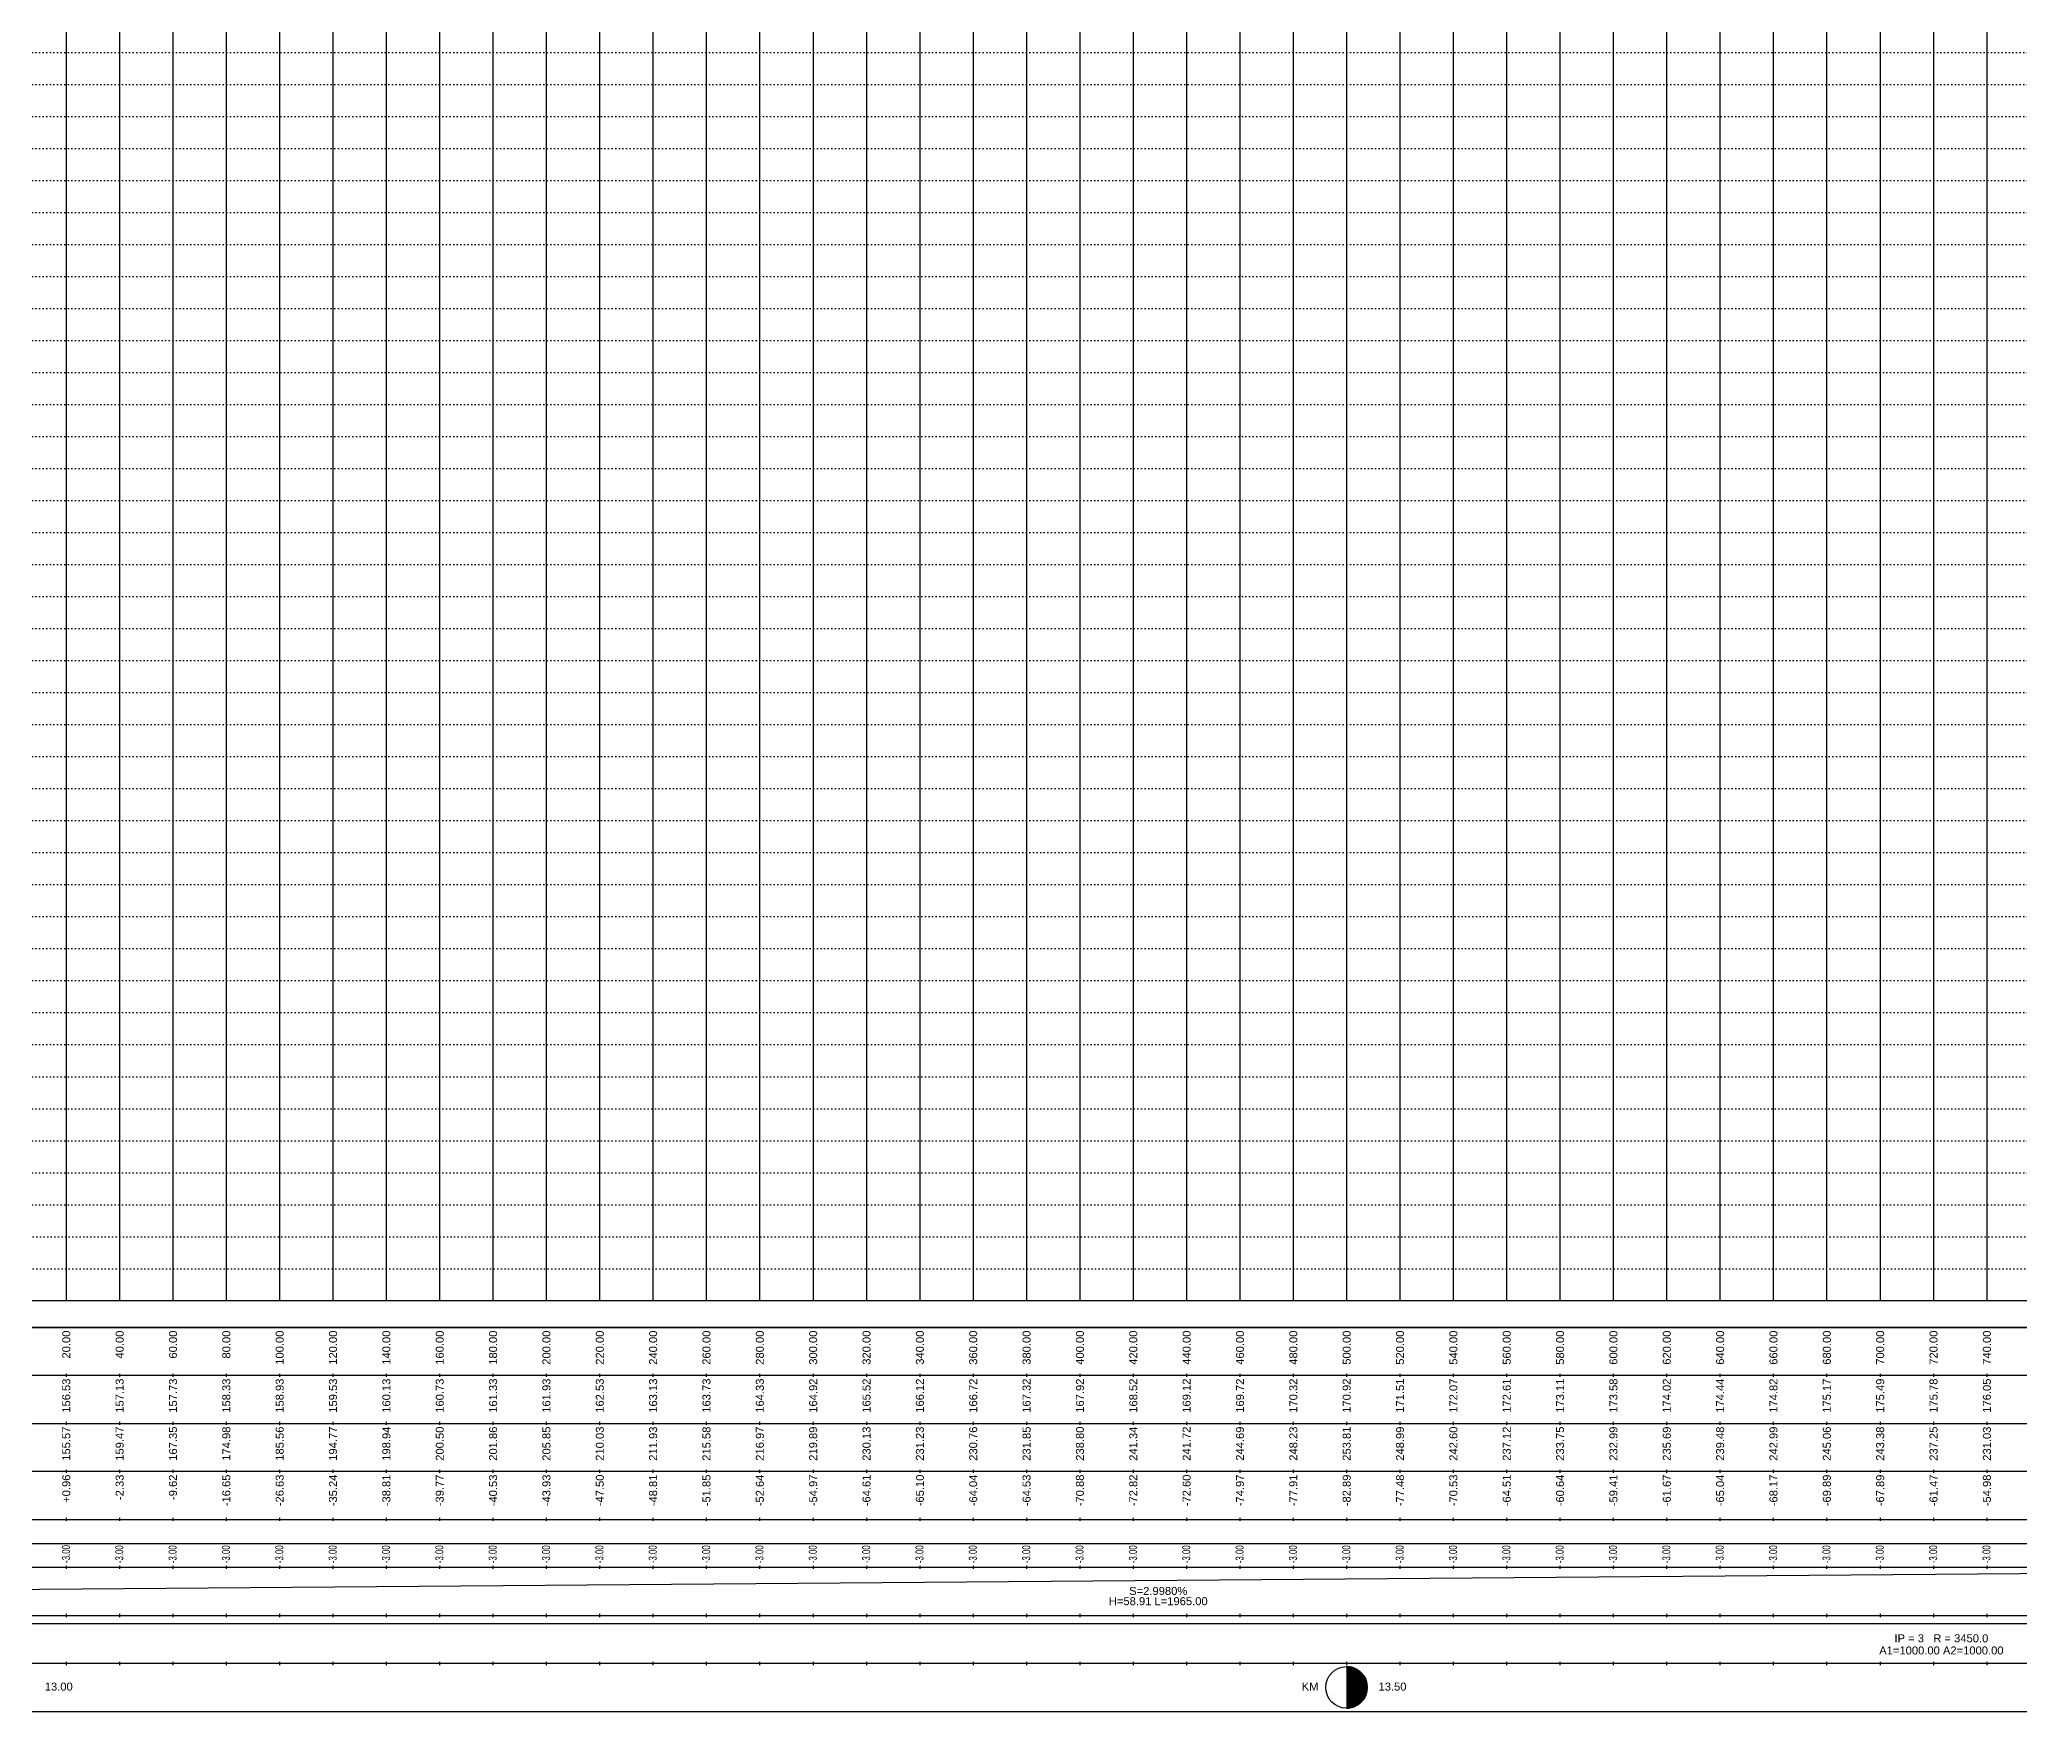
# Model space of a CAD drawing. Header units: millimetres. Extents: x -1499 to 6658, y -12483 to -6008.
# Drawn here: x 2266 to 3008, y -12027 to -11400 of the extents above; entities that cross this region are included whole.
import ezdxf
from ezdxf.enums import TextEntityAlignment as Align

# ---------------------------------------------------------------- set-up
doc = ezdxf.new("R2010")
doc.units = ezdxf.units.MM
doc.linetypes.add('A-DOTLN01H', pattern=[0.125, 0, -0.125])
doc.layers.add('_와꾸', color=7, linetype='Continuous', plot=False)
for name, color, linetype in [('CR-GRID', 56, 'A-DOTLN01H'), ('CZ-TEX2', 3, 'Continuous'), ('수직그리드', 1, 'Continuous'), ('일반문자', 3, 'Continuous'), ('표내용문자', 3, 'Continuous'), ('표보조선', 1, 'Continuous'), ('표주요선', 1, 'Continuous')]:
    doc.layers.add(name, color=color, linetype=linetype)
doc.styles.get("Standard").update_dxf_attribs({"font": 'arial.ttf'})

msp = doc.modelspace()

# ---------------------------------------------------------------- linework, layer by layer
at = {"layer": '_와꾸', "color": 7, "true_color": 0xffffff}
msp.add_lwpolyline([(2224.16, -12027.06), (3048.16, -12027.06), (3048.16, -11883.06), (2224.16, -11883.06)], close=True, dxfattribs=at)
at = {"layer": 'CR-GRID', "linetype": 'A-DOTLN01H', "ltscale": 10}
for p, q in [((696.16, -11405.06), (6636.16, -11405.06)), ((696.16, -11417.06), (6636.16, -11417.06)), ((696.16, -11429.06), (6636.16, -11429.06)), ((696.16, -11441.06), (6636.16, -11441.06)), ((696.16, -11453.06), (6636.16, -11453.06)), ((696.16, -11465.06), (6636.16, -11465.06)), ((696.16, -11477.06), (6636.16, -11477.06)), ((696.16, -11489.06), (6636.16, -11489.06)), ((696.16, -11501.06), (6636.16, -11501.06)), ((696.16, -11513.06), (6636.16, -11513.06)), ((696.16, -11525.06), (6636.16, -11525.06)), ((696.16, -11537.06), (6636.16, -11537.06)), ((696.16, -11549.06), (6636.16, -11549.06)), ((696.16, -11561.06), (6636.16, -11561.06)), ((696.16, -11573.06), (6196.16, -11573.06)), ((696.16, -11585.06), (6196.16, -11585.06)), ((696.16, -11597.06), (6196.16, -11597.06)), ((696.16, -11609.06), (6196.16, -11609.06)), ((696.16, -11621.06), (6196.16, -11621.06)), ((696.16, -11633.06), (6196.16, -11633.06)), ((696.16, -11645.06), (6196.16, -11645.06)), ((696.16, -11657.06), (6196.16, -11657.06)), ((696.16, -11669.06), (6196.16, -11669.06)), ((696.16, -11681.06), (6196.16, -11681.06)), ((696.16, -11693.06), (6196.16, -11693.06)), ((696.16, -11705.06), (6196.16, -11705.06)), ((696.16, -11717.06), (6196.16, -11717.06)), ((696.16, -11729.06), (6196.16, -11729.06)), ((696.16, -11741.06), (6196.16, -11741.06)), ((696.16, -11753.06), (6196.16, -11753.06)), ((696.16, -11765.06), (6196.16, -11765.06)), ((696.16, -11777.06), (6196.16, -11777.06)), ((696.16, -11789.06), (6196.16, -11789.06)), ((696.16, -11801.06), (6196.16, -11801.06)), ((696.16, -11813.06), (6196.16, -11813.06)), ((696.16, -11825.06), (6196.16, -11825.06)), ((696.16, -11837.06), (6196.16, -11837.06)), ((236.16, -11849.06), (6196.16, -11849.06)), ((236.16, -11861.06), (6196.16, -11861.06))]:
    msp.add_line(p, q, dxfattribs=at)
at = {"layer": '수직그리드'}
for p, q in [((2756.16, -10350.2), (2756.16, -11873.06)), ((2776.16, -10379.12), (2776.16, -11873.06)), ((2736.16, -10383.68), (2736.16, -11873.06)), ((2716.16, -10404.9), (2716.16, -11873.06)), ((2936.16, -10402.69), (2936.16, -11873.06)), ((2956.16, -10412.75), (2956.16, -11873.06)), ((2796.16, -10417.43), (2796.16, -11873.06)), ((2916.16, -10415.15), (2916.16, -11873.06)), ((2676.16, -10425.01), (2676.16, -11873.06)), ((2696.16, -10422.74), (2696.16, -11873.06)), ((2656.16, -10440.25), (2656.16, -11873.06)), ((2896.16, -10436.18), (2896.16, -11873.06)), ((2976.16, -10449.56), (2976.16, -11873.06)), ((2816.16, -10450.36), (2816.16, -11873.06)), ((2876.16, -10458.9), (2876.16, -11873.06)), ((2836.16, -10470.56), (2836.16, -11873.06)), ((2856.16, -10475.13), (2856.16, -11873.06)), ((2596.16, -10485.69), (2596.16, -11873.06)), ((2636.16, -10481.93), (2636.16, -11873.06)), ((2996.16, -10486.87), (2996.16, -11873.06)), ((2576.16, -10492.27), (2576.16, -11873.06)), ((2616.16, -10488.5), (2616.16, -11873.06)), ((2556.16, -10553.69), (2556.16, -11873.06)), ((2536.16, -10571.26), (2536.16, -11873.06)), ((2516.16, -10579.58), (2516.16, -11873.06)), ((2496.16, -10601.45), (2496.16, -11873.06)), ((2476.16, -10612.87), (2476.16, -11873.06)), ((2456.16, -10637.95), (2456.16, -11873.06)), ((2436.16, -10661.9), (2436.16, -11873.06)), ((2416.16, -10670.07), (2416.16, -11873.06)), ((2396.16, -10679.44), (2396.16, -11873.06)), ((2376.16, -10704.44), (2376.16, -11873.06)), ((2356.16, -10759.72), (2356.16, -11873.06)), ((2336.16, -10823.17), (2336.16, -11873.06)), ((2316.16, -10868.96), (2316.16, -11873.06)), ((2296.16, -10916.27), (2296.16, -11873.06)), ((2276.16, -10939.65), (2276.16, -11873.06)), ((5416.35, -11873.06), (696.16, -11873.06))]:
    msp.add_line(p, q, dxfattribs=at)
at = {"layer": '표내용문자'}
for p, q in [((2757.24, -12010.33), (2756.16, -12010.33)), ((2756.16, -12010.41), (2757.68, -12010.41)), ((2758.02, -12010.48), (2756.16, -12010.48)), ((2756.16, -12010.56), (2758.3, -12010.56)), ((2758.55, -12010.63), (2756.16, -12010.63)), ((2756.16, -12010.71), (2758.77, -12010.71)), ((2758.97, -12010.78), (2756.16, -12010.78)), ((2756.16, -12010.86), (2759.16, -12010.86)), ((2759.33, -12010.93), (2756.16, -12010.93)), ((2756.16, -12011.01), (2759.49, -12011.01)), ((2759.65, -12011.08), (2756.16, -12011.08)), ((2756.16, -12011.16), (2759.79, -12011.16)), ((2759.93, -12011.23), (2756.16, -12011.23)), ((2756.16, -12011.31), (2760.07, -12011.31)), ((2760.19, -12011.38), (2756.16, -12011.38)), ((2756.16, -12011.46), (2760.31, -12011.46)), ((2760.43, -12011.53), (2756.16, -12011.53)), ((2756.16, -12011.61), (2760.54, -12011.61)), ((2760.65, -12011.68), (2756.16, -12011.68)), ((2756.16, -12011.76), (2760.76, -12011.76)), ((2760.86, -12011.83), (2756.16, -12011.83)), ((2756.16, -12011.91), (2760.95, -12011.91)), ((2761.05, -12011.98), (2756.16, -12011.98)), ((2756.16, -12012.06), (2761.14, -12012.06)), ((2761.23, -12012.13), (2756.16, -12012.13)), ((2756.16, -12012.21), (2761.32, -12012.21)), ((2761.4, -12012.28), (2756.16, -12012.28)), ((2756.16, -12012.36), (2761.48, -12012.36)), ((2761.56, -12012.43), (2756.16, -12012.43)), ((2756.16, -12012.51), (2761.64, -12012.51)), ((2761.71, -12012.58), (2756.16, -12012.58)), ((2756.16, -12012.66), (2761.79, -12012.66)), ((2761.86, -12012.73), (2756.16, -12012.73)), ((2756.16, -12012.81), (2761.93, -12012.81)), ((2761.99, -12012.88), (2756.16, -12012.88)), ((2756.16, -12012.96), (2762.06, -12012.96)), ((2762.12, -12013.03), (2756.16, -12013.03)), ((2756.16, -12013.11), (2762.19, -12013.11)), ((2762.25, -12013.18), (2756.16, -12013.18)), ((2756.16, -12013.26), (2762.31, -12013.26)), ((2762.36, -12013.33), (2756.16, -12013.33)), ((2756.16, -12013.41), (2762.42, -12013.41)), ((2762.47, -12013.48), (2756.16, -12013.48)), ((2756.16, -12013.56), (2762.53, -12013.56)), ((2762.58, -12013.63), (2756.16, -12013.63)), ((2756.16, -12013.71), (2762.63, -12013.71)), ((2762.68, -12013.78), (2756.16, -12013.78)), ((2756.16, -12013.86), (2762.73, -12013.86)), ((2762.78, -12013.93), (2756.16, -12013.93)), ((2756.16, -12014.01), (2762.82, -12014.01)), ((2762.87, -12014.08), (2756.16, -12014.08)), ((2756.16, -12014.16), (2762.91, -12014.16)), ((2762.95, -12014.23), (2756.16, -12014.23)), ((2756.16, -12014.31), (2763, -12014.31)), ((2763.04, -12014.38), (2756.16, -12014.38)), ((2756.16, -12014.46), (2763.08, -12014.46)), ((2763.12, -12014.53), (2756.16, -12014.53)), ((2756.16, -12014.61), (2763.15, -12014.61)), ((2763.19, -12014.68), (2756.16, -12014.68)), ((2756.16, -12014.76), (2763.22, -12014.76)), ((2763.26, -12014.83), (2756.16, -12014.83)), ((2756.16, -12014.91), (2763.29, -12014.91)), ((2763.33, -12014.98), (2756.16, -12014.98)), ((2756.16, -12015.06), (2763.36, -12015.06)), ((2763.39, -12015.13), (2756.16, -12015.13)), ((2756.16, -12015.21), (2763.42, -12015.21)), ((2763.45, -12015.28), (2756.16, -12015.28)), ((2756.16, -12015.36), (2763.47, -12015.36)), ((2763.5, -12015.43), (2756.16, -12015.43)), ((2756.16, -12015.51), (2763.53, -12015.51)), ((2763.55, -12015.58), (2756.16, -12015.58)), ((2756.16, -12015.66), (2763.58, -12015.66)), ((2763.6, -12015.73), (2756.16, -12015.73)), ((2756.16, -12015.81), (2763.63, -12015.81)), ((2763.65, -12015.88), (2756.16, -12015.88)), ((2756.16, -12015.96), (2763.67, -12015.96)), ((2763.69, -12016.03), (2756.16, -12016.03)), ((2756.16, -12016.11), (2763.71, -12016.11)), ((2763.73, -12016.18), (2756.16, -12016.18)), ((2756.16, -12016.26), (2763.75, -12016.26)), ((2763.76, -12016.33), (2756.16, -12016.33)), ((2756.16, -12016.41), (2763.78, -12016.41)), ((2763.8, -12016.48), (2756.16, -12016.48)), ((2756.16, -12016.56), (2763.81, -12016.56)), ((2763.83, -12016.63), (2756.16, -12016.63)), ((2756.16, -12016.71), (2763.84, -12016.71)), ((2763.85, -12016.78), (2756.16, -12016.78)), ((2756.16, -12016.86), (2763.86, -12016.86)), ((2763.88, -12016.93), (2756.16, -12016.93)), ((2756.16, -12017.01), (2763.89, -12017.01)), ((2763.9, -12017.08), (2756.16, -12017.08)), ((2756.16, -12017.16), (2763.91, -12017.16)), ((2763.91, -12017.23), (2756.16, -12017.23)), ((2756.16, -12017.31), (2763.92, -12017.31)), ((2763.93, -12017.38), (2756.16, -12017.38)), ((2756.16, -12017.46), (2763.93, -12017.46)), ((2763.94, -12017.53), (2756.16, -12017.53)), ((2756.16, -12017.61), (2763.94, -12017.61)), ((2763.95, -12017.68), (2756.16, -12017.68)), ((2756.16, -12017.76), (2763.95, -12017.76)), ((2763.95, -12017.83), (2756.16, -12017.83)), ((2756.16, -12017.91), (2763.96, -12017.91)), ((2763.96, -12017.98), (2756.16, -12017.98)), ((2763.96, -12018.06), (2756.16, -12018.06)), ((2756.16, -12018.06), (2763.96, -12018.06)), ((2756.16, -12018.13), (2763.96, -12018.13)), ((2763.96, -12018.21), (2756.16, -12018.21)), ((2756.16, -12018.28), (2763.95, -12018.28)), ((2763.95, -12018.36), (2756.16, -12018.36)), ((2756.16, -12018.43), (2763.95, -12018.43)), ((2763.94, -12018.51), (2756.16, -12018.51)), ((2756.16, -12018.58), (2763.94, -12018.58)), ((2763.93, -12018.66), (2756.16, -12018.66)), ((2756.16, -12018.73), (2763.93, -12018.73)), ((2763.92, -12018.81), (2756.16, -12018.81)), ((2756.16, -12018.88), (2763.91, -12018.88)), ((2763.91, -12018.96), (2756.16, -12018.96)), ((2756.16, -12019.03), (2763.9, -12019.03)), ((2763.89, -12019.11), (2756.16, -12019.11)), ((2756.16, -12019.18), (2763.88, -12019.18)), ((2763.86, -12019.26), (2756.16, -12019.26)), ((2756.16, -12019.33), (2763.85, -12019.33)), ((2763.84, -12019.41), (2756.16, -12019.41)), ((2756.16, -12019.48), (2763.83, -12019.48)), ((2763.81, -12019.56), (2756.16, -12019.56)), ((2756.16, -12019.63), (2763.8, -12019.63)), ((2763.78, -12019.71), (2756.16, -12019.71)), ((2756.16, -12019.78), (2763.76, -12019.78)), ((2763.75, -12019.86), (2756.16, -12019.86)), ((2756.16, -12019.93), (2763.73, -12019.93)), ((2763.71, -12020.01), (2756.16, -12020.01)), ((2756.16, -12020.08), (2763.69, -12020.08)), ((2763.67, -12020.16), (2756.16, -12020.16)), ((2756.16, -12020.23), (2763.65, -12020.23)), ((2763.63, -12020.31), (2756.16, -12020.31)), ((2756.16, -12020.38), (2763.6, -12020.38)), ((2763.58, -12020.46), (2756.16, -12020.46)), ((2756.16, -12020.53), (2763.55, -12020.53)), ((2763.53, -12020.61), (2756.16, -12020.61)), ((2756.16, -12020.68), (2763.5, -12020.68)), ((2763.47, -12020.76), (2756.16, -12020.76)), ((2756.16, -12020.83), (2763.45, -12020.83)), ((2763.42, -12020.91), (2756.16, -12020.91)), ((2756.16, -12020.98), (2763.39, -12020.98)), ((2763.36, -12021.06), (2756.16, -12021.06)), ((2756.16, -12021.13), (2763.33, -12021.13)), ((2763.29, -12021.21), (2756.16, -12021.21)), ((2756.16, -12021.28), (2763.26, -12021.28)), ((2763.22, -12021.36), (2756.16, -12021.36)), ((2756.16, -12021.43), (2763.19, -12021.43)), ((2763.15, -12021.51), (2756.16, -12021.51)), ((2756.16, -12021.58), (2763.12, -12021.58)), ((2763.08, -12021.66), (2756.16, -12021.66)), ((2756.16, -12021.73), (2763.04, -12021.73)), ((2763, -12021.81), (2756.16, -12021.81)), ((2756.16, -12021.88), (2762.95, -12021.88)), ((2762.91, -12021.96), (2756.16, -12021.96)), ((2756.16, -12022.03), (2762.87, -12022.03)), ((2762.82, -12022.11), (2756.16, -12022.11)), ((2756.16, -12022.18), (2762.78, -12022.18)), ((2762.73, -12022.26), (2756.16, -12022.26)), ((2756.16, -12022.33), (2762.68, -12022.33)), ((2762.63, -12022.41), (2756.16, -12022.41)), ((2756.16, -12022.48), (2762.58, -12022.48)), ((2762.53, -12022.56), (2756.16, -12022.56)), ((2756.16, -12022.63), (2762.47, -12022.63)), ((2762.42, -12022.71), (2756.16, -12022.71)), ((2756.16, -12022.78), (2762.36, -12022.78)), ((2762.31, -12022.86), (2756.16, -12022.86)), ((2756.16, -12022.93), (2762.25, -12022.93)), ((2762.19, -12023.01), (2756.16, -12023.01)), ((2756.16, -12023.08), (2762.12, -12023.08)), ((2762.06, -12023.16), (2756.16, -12023.16)), ((2756.16, -12023.23), (2761.99, -12023.23)), ((2761.93, -12023.31), (2756.16, -12023.31)), ((2756.16, -12023.38), (2761.86, -12023.38)), ((2761.79, -12023.46), (2756.16, -12023.46)), ((2756.16, -12023.53), (2761.71, -12023.53)), ((2761.64, -12023.61), (2756.16, -12023.61)), ((2756.16, -12023.68), (2761.56, -12023.68)), ((2761.48, -12023.76), (2756.16, -12023.76)), ((2756.16, -12023.83), (2761.4, -12023.83)), ((2761.32, -12023.91), (2756.16, -12023.91)), ((2756.16, -12023.98), (2761.23, -12023.98)), ((2761.14, -12024.06), (2756.16, -12024.06)), ((2756.16, -12024.13), (2761.05, -12024.13)), ((2760.95, -12024.21), (2756.16, -12024.21)), ((2756.16, -12024.28), (2760.86, -12024.28)), ((2760.76, -12024.36), (2756.16, -12024.36)), ((2756.16, -12024.43), (2760.65, -12024.43)), ((2760.54, -12024.51), (2756.16, -12024.51)), ((2756.16, -12024.58), (2760.43, -12024.58)), ((2760.31, -12024.66), (2756.16, -12024.66)), ((2756.16, -12024.73), (2760.19, -12024.73)), ((2760.07, -12024.81), (2756.16, -12024.81)), ((2756.16, -12024.88), (2759.93, -12024.88)), ((2759.79, -12024.96), (2756.16, -12024.96)), ((2756.16, -12025.03), (2759.65, -12025.03)), ((2759.49, -12025.11), (2756.16, -12025.11)), ((2756.16, -12025.18), (2759.33, -12025.18)), ((2759.16, -12025.26), (2756.16, -12025.26)), ((2756.16, -12025.33), (2758.97, -12025.33)), ((2758.77, -12025.41), (2756.16, -12025.41)), ((2756.16, -12025.48), (2758.55, -12025.48)), ((2758.3, -12025.56), (2756.16, -12025.56)), ((2756.16, -12025.63), (2758.02, -12025.63)), ((2757.68, -12025.71), (2756.16, -12025.71)), ((2756.16, -12025.78), (2757.24, -12025.78))]:
    msp.add_line(p, q, dxfattribs=at)
msp.add_circle((2756.16, -12018.06), 7.8, dxfattribs=at)
at = {"layer": '표보조선'}
for p, q in [((2276.16, -11900.46), (2276.16, -11901.66)), ((2296.16, -11900.46), (2296.16, -11901.66)), ((2316.16, -11900.46), (2316.16, -11901.66)), ((2336.16, -11900.46), (2336.16, -11901.66)), ((2356.16, -11900.46), (2356.16, -11901.66)), ((2376.16, -11900.46), (2376.16, -11901.66)), ((2396.16, -11900.46), (2396.16, -11901.66)), ((2416.16, -11900.46), (2416.16, -11901.66)), ((2436.16, -11900.46), (2436.16, -11901.66)), ((2456.16, -11900.46), (2456.16, -11901.66)), ((2476.16, -11900.46), (2476.16, -11901.66)), ((2496.16, -11900.46), (2496.16, -11901.66)), ((2516.16, -11900.46), (2516.16, -11901.66)), ((2536.16, -11900.46), (2536.16, -11901.66)), ((2556.16, -11900.46), (2556.16, -11901.66)), ((2576.16, -11900.46), (2576.16, -11901.66)), ((2596.16, -11900.46), (2596.16, -11901.66)), ((2616.16, -11900.46), (2616.16, -11901.66)), ((2636.16, -11900.46), (2636.16, -11901.66)), ((2656.16, -11900.46), (2656.16, -11901.66)), ((2676.16, -11900.46), (2676.16, -11901.66)), ((2696.16, -11900.46), (2696.16, -11901.66)), ((2716.16, -11900.46), (2716.16, -11901.66)), ((2736.16, -11900.46), (2736.16, -11901.66)), ((2756.16, -11900.46), (2756.16, -11901.66)), ((2776.16, -11900.46), (2776.16, -11901.66)), ((2796.16, -11900.46), (2796.16, -11901.66)), ((2816.16, -11900.46), (2816.16, -11901.66)), ((2836.16, -11900.46), (2836.16, -11901.66)), ((2856.16, -11900.46), (2856.16, -11901.66)), ((2876.16, -11900.46), (2876.16, -11901.66)), ((2896.16, -11900.46), (2896.16, -11901.66)), ((2916.16, -11900.46), (2916.16, -11901.66)), ((2936.16, -11900.46), (2936.16, -11901.66)), ((2956.16, -11900.46), (2956.16, -11901.66)), ((2976.16, -11900.46), (2976.16, -11901.66)), ((2996.16, -11900.46), (2996.16, -11901.66)), ((2276.16, -11918.46), (2276.16, -11919.66)), ((2296.16, -11918.46), (2296.16, -11919.66)), ((2316.16, -11918.46), (2316.16, -11919.66)), ((2336.16, -11918.46), (2336.16, -11919.66)), ((2356.16, -11918.46), (2356.16, -11919.66)), ((2376.16, -11918.46), (2376.16, -11919.66)), ((2396.16, -11918.46), (2396.16, -11919.66)), ((2416.16, -11918.46), (2416.16, -11919.66)), ((2436.16, -11918.46), (2436.16, -11919.66)), ((2456.16, -11918.46), (2456.16, -11919.66)), ((2476.16, -11918.46), (2476.16, -11919.66)), ((2496.16, -11918.46), (2496.16, -11919.66)), ((2516.16, -11918.46), (2516.16, -11919.66)), ((2536.16, -11918.46), (2536.16, -11919.66)), ((2556.16, -11918.46), (2556.16, -11919.66)), ((2576.16, -11918.46), (2576.16, -11919.66)), ((2596.16, -11918.46), (2596.16, -11919.66)), ((2616.16, -11918.46), (2616.16, -11919.66)), ((2636.16, -11918.46), (2636.16, -11919.66)), ((2656.16, -11918.46), (2656.16, -11919.66)), ((2676.16, -11918.46), (2676.16, -11919.66)), ((2696.16, -11918.46), (2696.16, -11919.66)), ((2716.16, -11918.46), (2716.16, -11919.66)), ((2736.16, -11918.46), (2736.16, -11919.66)), ((2756.16, -11918.46), (2756.16, -11919.66)), ((2776.16, -11918.46), (2776.16, -11919.66)), ((2796.16, -11918.46), (2796.16, -11919.66)), ((2816.16, -11918.46), (2816.16, -11919.66)), ((2836.16, -11918.46), (2836.16, -11919.66)), ((2856.16, -11918.46), (2856.16, -11919.66)), ((2876.16, -11918.46), (2876.16, -11919.66)), ((2896.16, -11918.46), (2896.16, -11919.66)), ((2916.16, -11918.46), (2916.16, -11919.66)), ((2936.16, -11918.46), (2936.16, -11919.66)), ((2956.16, -11918.46), (2956.16, -11919.66)), ((2976.16, -11918.46), (2976.16, -11919.66)), ((2996.16, -11918.46), (2996.16, -11919.66)), ((2276.16, -11936.46), (2276.16, -11937.66)), ((2296.16, -11936.46), (2296.16, -11937.66)), ((2316.16, -11936.46), (2316.16, -11937.66)), ((2336.16, -11936.46), (2336.16, -11937.66)), ((2356.16, -11936.46), (2356.16, -11937.66)), ((2376.16, -11936.46), (2376.16, -11937.66)), ((2396.16, -11936.46), (2396.16, -11937.66)), ((2416.16, -11936.46), (2416.16, -11937.66)), ((2436.16, -11936.46), (2436.16, -11937.66)), ((2456.16, -11936.46), (2456.16, -11937.66)), ((2476.16, -11936.46), (2476.16, -11937.66)), ((2496.16, -11936.46), (2496.16, -11937.66)), ((2516.16, -11936.46), (2516.16, -11937.66)), ((2536.16, -11936.46), (2536.16, -11937.66)), ((2556.16, -11936.46), (2556.16, -11937.66)), ((2576.16, -11936.46), (2576.16, -11937.66)), ((2596.16, -11936.46), (2596.16, -11937.66)), ((2616.16, -11936.46), (2616.16, -11937.66)), ((2636.16, -11936.46), (2636.16, -11937.66)), ((2656.16, -11936.46), (2656.16, -11937.66)), ((2676.16, -11936.46), (2676.16, -11937.66)), ((2696.16, -11936.46), (2696.16, -11937.66)), ((2716.16, -11936.46), (2716.16, -11937.66)), ((2736.16, -11936.46), (2736.16, -11937.66)), ((2756.16, -11936.46), (2756.16, -11937.66)), ((2776.16, -11936.46), (2776.16, -11937.66)), ((2796.16, -11936.46), (2796.16, -11937.66)), ((2816.16, -11936.46), (2816.16, -11937.66)), ((2836.16, -11936.46), (2836.16, -11937.66)), ((2856.16, -11936.46), (2856.16, -11937.66)), ((2876.16, -11936.46), (2876.16, -11937.66)), ((2896.16, -11936.46), (2896.16, -11937.66)), ((2916.16, -11936.46), (2916.16, -11937.66)), ((2936.16, -11936.46), (2936.16, -11937.66)), ((2956.16, -11936.46), (2956.16, -11937.66)), ((2976.16, -11936.46), (2976.16, -11937.66)), ((2996.16, -11936.46), (2996.16, -11937.66)), ((2276.16, -11954.46), (2276.16, -11955.66)), ((2296.16, -11954.46), (2296.16, -11955.66)), ((2316.16, -11954.46), (2316.16, -11955.66)), ((2336.16, -11954.46), (2336.16, -11955.66)), ((2356.16, -11954.46), (2356.16, -11955.66)), ((2376.16, -11954.46), (2376.16, -11955.66)), ((2396.16, -11954.46), (2396.16, -11955.66)), ((2416.16, -11954.46), (2416.16, -11955.66)), ((2436.16, -11954.46), (2436.16, -11955.66)), ((2456.16, -11954.46), (2456.16, -11955.66)), ((2476.16, -11954.46), (2476.16, -11955.66)), ((2496.16, -11954.46), (2496.16, -11955.66)), ((2516.16, -11954.46), (2516.16, -11955.66)), ((2536.16, -11954.46), (2536.16, -11955.66)), ((2556.16, -11954.46), (2556.16, -11955.66)), ((2576.16, -11954.46), (2576.16, -11955.66)), ((2596.16, -11954.46), (2596.16, -11955.66)), ((2616.16, -11954.46), (2616.16, -11955.66)), ((2636.16, -11954.46), (2636.16, -11955.66)), ((2656.16, -11954.46), (2656.16, -11955.66)), ((2676.16, -11954.46), (2676.16, -11955.66)), ((2696.16, -11954.46), (2696.16, -11955.66)), ((2716.16, -11954.46), (2716.16, -11955.66)), ((2736.16, -11954.46), (2736.16, -11955.66)), ((2756.16, -11954.46), (2756.16, -11955.66)), ((2776.16, -11954.46), (2776.16, -11955.66)), ((2796.16, -11954.46), (2796.16, -11955.66)), ((2816.16, -11954.46), (2816.16, -11955.66)), ((2836.16, -11954.46), (2836.16, -11955.66)), ((2856.16, -11954.46), (2856.16, -11955.66)), ((2876.16, -11954.46), (2876.16, -11955.66)), ((2896.16, -11954.46), (2896.16, -11955.66)), ((2916.16, -11954.46), (2916.16, -11955.66)), ((2936.16, -11954.46), (2936.16, -11955.66)), ((2956.16, -11954.46), (2956.16, -11955.66)), ((2976.16, -11954.46), (2976.16, -11955.66)), ((2996.16, -11954.46), (2996.16, -11955.66)), ((3161.16, -11974.26), (1196.16, -11989.86)), ((2276.16, -11972.46), (2276.16, -11973.66)), ((2296.16, -11972.46), (2296.16, -11973.66)), ((2316.16, -11972.46), (2316.16, -11973.66)), ((2336.16, -11972.46), (2336.16, -11973.66)), ((2356.16, -11972.46), (2356.16, -11973.66)), ((2376.16, -11972.46), (2376.16, -11973.66)), ((2396.16, -11972.46), (2396.16, -11973.66)), ((2416.16, -11972.46), (2416.16, -11973.66)), ((2436.16, -11972.46), (2436.16, -11973.66)), ((2456.16, -11972.46), (2456.16, -11973.66)), ((2476.16, -11972.46), (2476.16, -11973.66)), ((2496.16, -11972.46), (2496.16, -11973.66)), ((2516.16, -11972.46), (2516.16, -11973.66)), ((2536.16, -11972.46), (2536.16, -11973.66)), ((2556.16, -11972.46), (2556.16, -11973.66)), ((2576.16, -11972.46), (2576.16, -11973.66)), ((2596.16, -11972.46), (2596.16, -11973.66)), ((2616.16, -11972.46), (2616.16, -11973.66)), ((2636.16, -11972.46), (2636.16, -11973.66)), ((2656.16, -11972.46), (2656.16, -11973.66)), ((2676.16, -11972.46), (2676.16, -11973.66)), ((2696.16, -11972.46), (2696.16, -11973.66)), ((2716.16, -11972.46), (2716.16, -11973.66)), ((2736.16, -11972.46), (2736.16, -11973.66)), ((2756.16, -11972.46), (2756.16, -11973.66)), ((2776.16, -11972.46), (2776.16, -11973.66)), ((2796.16, -11972.46), (2796.16, -11973.66)), ((2816.16, -11972.46), (2816.16, -11973.66)), ((2836.16, -11972.46), (2836.16, -11973.66)), ((2856.16, -11972.46), (2856.16, -11973.66)), ((2876.16, -11972.46), (2876.16, -11973.66)), ((2896.16, -11972.46), (2896.16, -11973.66)), ((2916.16, -11972.46), (2916.16, -11973.66)), ((2936.16, -11972.46), (2936.16, -11973.66)), ((2956.16, -11972.46), (2956.16, -11973.66)), ((2976.16, -11972.46), (2976.16, -11973.66)), ((2996.16, -11972.46), (2996.16, -11973.66)), ((2276.16, -11990.46), (2276.16, -11991.66)), ((2296.16, -11990.46), (2296.16, -11991.66)), ((2316.16, -11990.46), (2316.16, -11991.66)), ((2336.16, -11990.46), (2336.16, -11991.66)), ((2356.16, -11990.46), (2356.16, -11991.66)), ((2376.16, -11990.46), (2376.16, -11991.66)), ((2396.16, -11990.46), (2396.16, -11991.66)), ((2416.16, -11990.46), (2416.16, -11991.66)), ((2436.16, -11990.46), (2436.16, -11991.66)), ((2456.16, -11990.46), (2456.16, -11991.66)), ((2476.16, -11990.46), (2476.16, -11991.66)), ((2496.16, -11990.46), (2496.16, -11991.66)), ((2516.16, -11990.46), (2516.16, -11991.66)), ((2536.16, -11990.46), (2536.16, -11991.66)), ((2556.16, -11990.46), (2556.16, -11991.66)), ((2576.16, -11990.46), (2576.16, -11991.66)), ((2596.16, -11990.46), (2596.16, -11991.66)), ((2616.16, -11990.46), (2616.16, -11991.66)), ((2636.16, -11990.46), (2636.16, -11991.66)), ((2656.16, -11990.46), (2656.16, -11991.66)), ((2676.16, -11990.46), (2676.16, -11991.66)), ((2696.16, -11990.46), (2696.16, -11991.66)), ((2716.16, -11990.46), (2716.16, -11991.66)), ((2736.16, -11990.46), (2736.16, -11991.66)), ((2756.16, -11990.46), (2756.16, -11991.66)), ((2776.16, -11990.46), (2776.16, -11991.66)), ((2796.16, -11990.46), (2796.16, -11991.66)), ((2816.16, -11990.46), (2816.16, -11991.66)), ((2836.16, -11990.46), (2836.16, -11991.66)), ((2856.16, -11990.46), (2856.16, -11991.66)), ((2876.16, -11990.46), (2876.16, -11991.66)), ((2896.16, -11990.46), (2896.16, -11991.66)), ((2916.16, -11990.46), (2916.16, -11991.66)), ((2936.16, -11990.46), (2936.16, -11991.66)), ((2956.16, -11990.46), (2956.16, -11991.66)), ((2976.16, -11990.46), (2976.16, -11991.66)), ((2996.16, -11990.46), (2996.16, -11991.66)), ((2110.46, -11994.06), (3847.87, -11994.06)), ((2276.16, -12008.46), (2276.16, -12009.66)), ((2296.16, -12008.46), (2296.16, -12009.66)), ((2316.16, -12008.46), (2316.16, -12009.66)), ((2336.16, -12008.46), (2336.16, -12009.66)), ((2356.16, -12008.46), (2356.16, -12009.66)), ((2376.16, -12008.46), (2376.16, -12009.66)), ((2396.16, -12008.46), (2396.16, -12009.66)), ((2416.16, -12008.46), (2416.16, -12009.66)), ((2436.16, -12008.46), (2436.16, -12009.66)), ((2456.16, -12008.46), (2456.16, -12009.66)), ((2476.16, -12008.46), (2476.16, -12009.66)), ((2496.16, -12008.46), (2496.16, -12009.66)), ((2516.16, -12008.46), (2516.16, -12009.66)), ((2536.16, -12008.46), (2536.16, -12009.66)), ((2556.16, -12008.46), (2556.16, -12009.66)), ((2576.16, -12008.46), (2576.16, -12009.66)), ((2596.16, -12008.46), (2596.16, -12009.66)), ((2616.16, -12008.46), (2616.16, -12009.66)), ((2636.16, -12008.46), (2636.16, -12009.66)), ((2656.16, -12008.46), (2656.16, -12009.66)), ((2676.16, -12008.46), (2676.16, -12009.66)), ((2696.16, -12008.46), (2696.16, -12009.66)), ((2716.16, -12008.46), (2716.16, -12009.66)), ((2736.16, -12008.46), (2736.16, -12009.66)), ((2756.16, -12008.46), (2756.16, -12009.66)), ((2776.16, -12008.46), (2776.16, -12009.66)), ((2796.16, -12008.46), (2796.16, -12009.66)), ((2816.16, -12008.46), (2816.16, -12009.66)), ((2836.16, -12008.46), (2836.16, -12009.66)), ((2856.16, -12008.46), (2856.16, -12009.66)), ((2876.16, -12008.46), (2876.16, -12009.66)), ((2896.16, -12008.46), (2896.16, -12009.66)), ((2916.16, -12008.46), (2916.16, -12009.66)), ((2936.16, -12008.46), (2936.16, -12009.66)), ((2956.16, -12008.46), (2956.16, -12009.66)), ((2976.16, -12008.46), (2976.16, -12009.66)), ((2996.16, -12008.46), (2996.16, -12009.66))]:
    msp.add_line(p, q, dxfattribs=at)
at = {"layer": '표주요선'}
for p, q in [((224.16, -11883.06), (5416.35, -11883.06)), ((5416.35, -11901.06), (224.16, -11901.06)), ((224.16, -11919.06), (5416.35, -11919.06)), ((5416.35, -11937.06), (224.16, -11937.06)), ((224.16, -11955.06), (5416.35, -11955.06)), ((224.16, -11964.06), (5416.35, -11964.06)), ((5416.35, -11973.06), (224.16, -11973.06)), ((224.16, -11991.06), (5416.35, -11991.06)), ((5416.35, -12009.06), (224.16, -12009.06)), ((224.16, -12027.06), (5416.35, -12027.06))]:
    msp.add_line(p, q, dxfattribs=at)

# ---------------------------------------------------------------- texts
at = {"layer": 'CZ-TEX2', "width": 0.7}
for p in [(2297.57, -11971.47), (2317.57, -11971.47), (2337.57, -11971.47), (2357.57, -11971.47), (2377.57, -11971.47), (2397.57, -11971.47), (2417.57, -11971.47), (2437.57, -11971.47), (2457.57, -11971.47), (2477.57, -11971.47), (2497.57, -11971.47), (2517.57, -11971.47), (2537.57, -11971.47), (2557.57, -11971.47), (2577.57, -11971.47), (2597.57, -11971.47), (2617.57, -11971.47), (2637.57, -11971.47), (2657.57, -11971.47), (2677.57, -11971.47), (2697.57, -11971.47), (2717.57, -11971.47), (2737.57, -11971.47), (2757.57, -11971.47), (2777.57, -11971.47), (2797.57, -11971.47), (2817.57, -11971.47), (2837.57, -11971.47), (2857.57, -11971.47), (2877.57, -11971.47), (2897.57, -11971.47), (2917.57, -11971.47), (2937.57, -11971.47), (2957.57, -11971.47), (2977.57, -11971.47), (2997.57, -11971.47)]:
    msp.add_text('-3.00', height=3, rotation=90, dxfattribs=at).set_placement(p)
at = {"layer": '일반문자', "width": 0.7}
msp.add_text('-3.00', height=3, rotation=90, dxfattribs=at).set_placement((2277.6, -11964.69), align=Align.RIGHT)
at = {"layer": '표내용문자'}
for s, p in [('20.00', (2277.72, -11884.26)), ('40.00', (2297.72, -11884.26)), ('60.00', (2317.72, -11884.26)), ('80.00', (2337.72, -11884.26)), ('100.00', (2357.72, -11884.26)), ('120.00', (2377.72, -11884.26)), ('140.00', (2397.72, -11884.26)), ('160.00', (2417.72, -11884.26)), ('180.00', (2437.72, -11884.26)), ('200.00', (2457.72, -11884.26)), ('220.00', (2477.72, -11884.26)), ('240.00', (2497.72, -11884.26)), ('260.00', (2517.72, -11884.26)), ('280.00', (2537.72, -11884.26)), ('300.00', (2557.72, -11884.26)), ('320.00', (2577.72, -11884.26)), ('340.00', (2597.72, -11884.26)), ('360.00', (2617.72, -11884.26)), ('380.00', (2637.72, -11884.26)), ('400.00', (2657.72, -11884.26)), ('420.00', (2677.72, -11884.26)), ('440.00', (2697.72, -11884.26)), ('460.00', (2717.72, -11884.26)), ('480.00', (2737.72, -11884.26)), ('500.00', (2757.72, -11884.26)), ('520.00', (2777.72, -11884.26)), ('540.00', (2797.72, -11884.26)), ('560.00', (2817.72, -11884.26)), ('580.00', (2837.72, -11884.26)), ('600.00', (2857.72, -11884.26)), ('620.00', (2877.72, -11884.26)), ('640.00', (2897.72, -11884.26)), ('660.00', (2917.72, -11884.26)), ('680.00', (2937.72, -11884.26)), ('700.00', (2957.72, -11884.26)), ('720.00', (2977.72, -11884.26)), ('740.00', (2997.72, -11884.26)), ('156.53', (2277.72, -11902.26)), ('157.13', (2297.72, -11902.26)), ('157.73', (2317.72, -11902.26)), ('158.33', (2337.72, -11902.26)), ('158.93', (2357.72, -11902.26)), ('159.53', (2377.72, -11902.26)), ('160.13', (2397.72, -11902.26)), ('160.73', (2417.72, -11902.26)), ('161.33', (2437.72, -11902.26)), ('161.93', (2457.72, -11902.26)), ('162.53', (2477.72, -11902.26)), ('163.13', (2497.72, -11902.26)), ('163.73', (2517.72, -11902.26)), ('164.33', (2537.72, -11902.26)), ('164.92', (2557.72, -11902.26)), ('165.52', (2577.72, -11902.26)), ('166.12', (2597.72, -11902.26)), ('166.72', (2617.72, -11902.26)), ('167.32', (2637.72, -11902.26)), ('167.92', (2657.72, -11902.26)), ('168.52', (2677.72, -11902.26)), ('169.12', (2697.72, -11902.26)), ('169.72', (2717.72, -11902.26)), ('170.32', (2737.72, -11902.26)), ('170.92', (2757.72, -11902.26)), ('171.51', (2777.72, -11902.26)), ('172.07', (2797.72, -11902.26)), ('172.61', (2817.72, -11902.26)), ('173.11', (2837.72, -11902.26)), ('173.58', (2857.72, -11902.26)), ('174.02', (2877.72, -11902.26)), ('174.44', (2897.72, -11902.26)), ('174.82', (2917.72, -11902.26)), ('175.17', (2937.72, -11902.26)), ('175.49', (2957.72, -11902.26)), ('175.78', (2977.72, -11902.26)), ('176.05', (2997.72, -11902.26)), ('155.57', (2277.72, -11920.26)), ('159.47', (2297.72, -11920.26)), ('167.35', (2317.72, -11920.26)), ('174.98', (2337.72, -11920.26)), ('185.56', (2357.72, -11920.26)), ('194.77', (2377.72, -11920.26)), ('198.94', (2397.72, -11920.26)), ('200.50', (2417.72, -11920.26)), ('201.86', (2437.72, -11920.26)), ('205.85', (2457.72, -11920.26)), ('210.03', (2477.72, -11920.26)), ('211.93', (2497.72, -11920.26)), ('215.58', (2517.72, -11920.26)), ('216.97', (2537.72, -11920.26)), ('219.89', (2557.72, -11920.26)), ('230.13', (2577.72, -11920.26)), ('231.23', (2597.72, -11920.26)), ('230.76', (2617.72, -11920.26)), ('231.85', (2637.72, -11920.26)), ('238.80', (2657.72, -11920.26)), ('241.34', (2677.72, -11920.26)), ('241.72', (2697.72, -11920.26)), ('244.69', (2717.72, -11920.26)), ('248.23', (2737.72, -11920.26)), ('253.81', (2757.72, -11920.26)), ('248.99', (2777.72, -11920.26)), ('242.60', (2797.72, -11920.26)), ('237.12', (2817.72, -11920.26)), ('233.75', (2837.72, -11920.26)), ('232.99', (2857.72, -11920.26)), ('235.69', (2877.72, -11920.26)), ('239.48', (2897.72, -11920.26)), ('242.99', (2917.72, -11920.26)), ('245.06', (2937.72, -11920.26)), ('243.38', (2957.72, -11920.26)), ('237.25', (2977.72, -11920.26)), ('231.03', (2997.72, -11920.26)), ('+0.96', (2277.72, -11938.26)), ('-2.33', (2297.72, -11938.26)), ('-9.62', (2317.72, -11938.26)), ('-16.65', (2337.72, -11938.26)), ('-26.63', (2357.72, -11938.26)), ('-35.24', (2377.72, -11938.26)), ('-38.81', (2397.72, -11938.26)), ('-39.77', (2417.72, -11938.26)), ('-40.53', (2437.72, -11938.26)), ('-43.93', (2457.72, -11938.26)), ('-47.50', (2477.72, -11938.26)), ('-48.81', (2497.72, -11938.26)), ('-51.85', (2517.72, -11938.26)), ('-52.64', (2537.72, -11938.26)), ('-54.97', (2557.72, -11938.26)), ('-64.61', (2577.72, -11938.26)), ('-65.10', (2597.72, -11938.26)), ('-64.04', (2617.72, -11938.26)), ('-64.53', (2637.72, -11938.26)), ('-70.88', (2657.72, -11938.26)), ('-72.82', (2677.72, -11938.26)), ('-72.60', (2697.72, -11938.26)), ('-74.97', (2717.72, -11938.26)), ('-77.91', (2737.72, -11938.26)), ('-82.89', (2757.72, -11938.26)), ('-77.48', (2777.72, -11938.26)), ('-70.53', (2797.72, -11938.26)), ('-64.51', (2817.72, -11938.26)), ('-60.64', (2837.72, -11938.26)), ('-59.41', (2857.72, -11938.26)), ('-61.67', (2877.72, -11938.26)), ('-65.04', (2897.72, -11938.26)), ('-68.17', (2917.72, -11938.26)), ('-69.89', (2937.72, -11938.26)), ('-67.89', (2957.72, -11938.26)), ('-61.47', (2977.72, -11938.26)), ('-54.98', (2997.72, -11938.26))]:
    msp.add_text(s, height=3, rotation=90, dxfattribs=at).set_placement(p, align=Align.RIGHT)
for s, p in [('H=58.91 L=1965.00', (2685.58, -11987.23)), ('S=2.9980%', (2685.58, -11983.39)), ('IP = 3   R = 3450.0', (2979.17, -12001.14)), ('A1=1000.00 A2=1000.00', (2979.17, -12005.7))]:
    msp.add_text(s, height=3, dxfattribs=at).set_placement(p, align=Align.CENTER)
for s, p in [('13.00', (2268.16, -12019.26)), ('13.50', (2768.16, -12019.26)), ('KM', (2739.36, -12019.26))]:
    msp.add_text(s, height=3, dxfattribs=at).set_placement(p)

doc.saveas('drawing.dxf')
